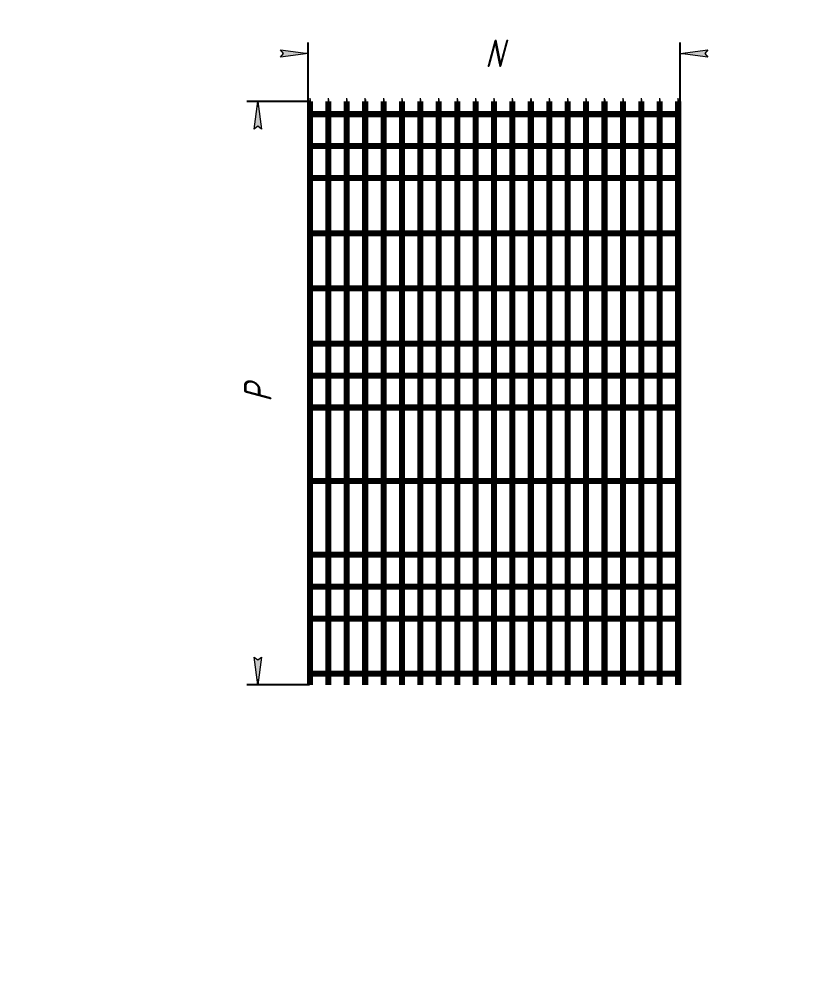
# Model space of a CAD drawing. Header units: millimetres. Extents: x 0 to 594, y 0 to 420.
# Drawn here: x 0 to 143.6, y 0 to 171.7 of the extents above; entities that cross this region are included whole.
import ezdxf

# ---------------------------------------------------------------- set-up
doc = ezdxf.new("R2010")
doc.units = ezdxf.units.MM
for name, pattern in [('K5LT_AXLED', [17.958333015441887, 13.45833301544189, -1.5, 1.5, -1.5]), ('K5LT_BASIC', [0]), ('K5LT_THIN', [0])]:
    doc.linetypes.add(name, pattern=pattern)
for name, color, linetype, true_color in [('DIM', 6, 'Continuous', 0xff00ff), ('FOR', 7, 'Continuous', 0xffffff), ('G', 3, 'Continuous', 0x00ff00), ('OSI', 2, 'Continuous', 0xffff00), ('R', 1, 'Continuous', 0xff0000)]:
    doc.layers.add(name, color=color, linetype=linetype, true_color=true_color)
doc.styles.add('KDIMTEXTSTYLE', font='GOST_AU.SHX', dxfattribs={"width": 0.96, "oblique": 15, "height": 5})
doc.dimstyles.new('KDIMSTYLE (0.07)', dxfattribs={"dimtxt": 5, "dimasz": 1, "dimexe": 2, "dimexo": 0, "dimgap": 1, "dimtad": 1, "dimlfac": 15, "dimtxsty": 'KDIMTEXTSTYLE', "dimsah": 1, "dimcen": 0, "dimdle": 1, "dimadec": 0, "dimazin": 0, "dimtfac": 0.667, "dimtmove": 0, "dimatfit": 3, "dimfxl": 1, "dimtvp": 1, "dimtolj": 1, "dimtzin": 0, "dimarcsym": 0})

# ---------------------------------------------------------------- blocks, each defined once
blk = doc.blocks.new('KDIMARROW_01')
at = {"layer": 'FOR'}
blk.add_hatch(color=0, dxfattribs=at).paths.add_polyline_path([(0, 0), (-5, 0.658262491226197), (-4.5, 5.51091059616309e-16), (-5, -0.6582624912261956)])
at = {"layer": 'R', "color": 0, "linetype": 'K5LT_THIN', "lineweight": 18}
for p, q in [((-4.5, 5.51091059616309e-16), (-5, 0.658262491226197)), ((-5, 0.658262491226197), (0, 0)), ((0, 0), (-5, -0.6582624912261956)), ((-5, -0.6582624912261956), (-4.5, 5.51091059616309e-16)), ((0, 0), (-1, 0))]:
    blk.add_line(p, q, dxfattribs=at)

msp = doc.modelspace()

# ---------------------------------------------------------------- linework, layer by layer
at = {"layer": 'G', "color": 5, "linetype": 'K5LT_BASIC', "lineweight": 60, "true_color": 0x0000ff}
for p, q in [((52.58006636319931, 156.7906808783601), (52.8333996965319, 156.7906808783601)), ((52.58006636319931, 51.12401421169318), (52.58006636319931, 156.7906808783599)), ((52.8333996965319, 51.12401421169318), (52.8333996965319, 156.7906808783599)), ((55.91339969653268, 156.7906808783601), (56.16673302986521, 156.7906808783601)), ((55.91339969653268, 51.12401421169318), (55.91339969653268, 156.7906808783599)), ((56.16673302986521, 51.12401421169318), (56.16673302986521, 156.7906808783599)), ((59.24673302986599, 156.7906808783601), (59.50006636319853, 156.7906808783601)), ((59.24673302986599, 51.12401421169318), (59.24673302986599, 156.7906808783599)), ((59.50006636319853, 51.12401421169318), (59.50006636319853, 156.7906808783599)), ((62.58006636319931, 156.7906808783601), (62.8333996965319, 156.7906808783601)), ((62.58006636319931, 51.12401421169318), (62.58006636319931, 156.7906808783599)), ((62.8333996965319, 51.12401421169318), (62.8333996965319, 156.7906808783599)), ((65.91339969653268, 51.12401421169318), (65.91339969653268, 156.7906808783599)), ((65.91339969653268, 156.7906808783601), (66.16673302986521, 156.7906808783601)), ((66.16673302986521, 51.12401421169318), (66.16673302986521, 156.7906808783599)), ((69.246733029866, 156.7906808783601), (69.50006636319853, 156.7906808783601)), ((69.246733029866, 51.12401421169318), (69.246733029866, 156.7906808783599)), ((69.50006636319853, 51.12401421169318), (69.50006636319853, 156.7906808783599)), ((72.58006636319931, 156.7906808783601), (72.8333996965319, 156.7906808783601)), ((72.58006636319931, 51.12401421169318), (72.58006636319931, 156.7906808783599)), ((72.8333996965319, 51.12401421169318), (72.8333996965319, 156.7906808783599)), ((75.91339969653268, 156.7906808783601), (76.16673302986521, 156.7906808783601)), ((75.91339969653268, 51.12401421169318), (75.91339969653268, 156.7906808783599)), ((76.16673302986521, 51.12401421169318), (76.16673302986521, 156.7906808783599)), ((79.246733029866, 156.7906808783601), (79.50006636319853, 156.7906808783601)), ((79.246733029866, 51.12401421169318), (79.246733029866, 156.7906808783599)), ((79.50006636319853, 51.12401421169318), (79.50006636319853, 156.7906808783599)), ((82.58006636319931, 156.7906808783601), (82.8333996965319, 156.7906808783601)), ((82.58006636319931, 51.12401421169318), (82.58006636319931, 156.7906808783599)), ((82.8333996965319, 51.12401421169318), (82.8333996965319, 156.7906808783599)), ((85.91339969653268, 156.7906808783601), (86.16673302986521, 156.7906808783601)), ((85.91339969653268, 51.12401421169318), (85.91339969653268, 156.7906808783599)), ((86.16673302986521, 51.12401421169318), (86.16673302986521, 156.7906808783599)), ((89.246733029866, 156.7906808783601), (89.50006636319853, 156.7906808783601)), ((89.246733029866, 51.12401421169318), (89.246733029866, 156.7906808783599)), ((89.50006636319853, 51.12401421169318), (89.50006636319853, 156.7906808783599)), ((92.58006636319931, 156.7906808783601), (92.8333996965319, 156.7906808783601)), ((92.58006636319931, 51.12401421169318), (92.58006636319931, 156.7906808783599)), ((92.8333996965319, 51.12401421169318), (92.8333996965319, 156.7906808783599)), ((95.91339969653268, 156.7906808783601), (96.16673302986521, 156.7906808783601)), ((95.91339969653268, 51.12401421169318), (95.91339969653268, 156.7906808783599)), ((96.16673302986521, 51.12401421169318), (96.16673302986521, 156.7906808783599)), ((99.246733029866, 156.7906808783601), (99.50006636319853, 156.7906808783601)), ((99.246733029866, 51.12401421169318), (99.246733029866, 156.7906808783599)), ((99.50006636319853, 51.12401421169318), (99.50006636319853, 156.7906808783599)), ((102.5800663631993, 156.7906808783601), (102.8333996965318, 156.7906808783601)), ((102.5800663631993, 51.12401421169318), (102.5800663631993, 156.7906808783599)), ((102.8333996965318, 51.12401421169318), (102.8333996965318, 156.7906808783599)), ((105.9133996965327, 156.7906808783601), (106.1667330298652, 156.7906808783601)), ((105.9133996965327, 51.12401421169318), (105.9133996965327, 156.7906808783599)), ((106.1667330298652, 51.12401421169318), (106.1667330298652, 156.7906808783599)), ((109.2467330298659, 156.7906808783601), (109.5000663631986, 156.7906808783601)), ((109.2467330298659, 51.12401421169318), (109.2467330298659, 156.7906808783599)), ((109.5000663631986, 51.12401421169318), (109.5000663631986, 156.7906808783599)), ((112.5800663631993, 156.7906808783601), (112.8333996965318, 156.7906808783601)), ((112.5800663631993, 51.12401421169318), (112.5800663631993, 156.7906808783599)), ((112.8333996965318, 51.12401421169318), (112.8333996965318, 156.7906808783599)), ((115.9133996965327, 156.7906808783601), (116.1667330298652, 156.7906808783601)), ((115.9133996965327, 51.12401421169318), (115.9133996965327, 156.7906808783599)), ((116.1667330298652, 51.12401421169318), (116.1667330298652, 156.7906808783599)), ((119.2467330298659, 156.7906808783601), (119.5000663631986, 156.7906808783601)), ((119.2467330298659, 51.12401421169318), (119.2467330298659, 156.7906808783599)), ((119.5000663631986, 51.12401421169318), (119.5000663631986, 156.7906808783599)), ((52.37339969653812, 154.6440142116931), (119.7067330298714, 154.6440142116931)), ((52.37339969653812, 154.3906808783601), (119.7067330298714, 154.3906808783601)), ((52.37339969653812, 148.8606808783598), (119.7067330298714, 148.8606808783598)), ((52.37339969653812, 148.6073475450268), (119.7067330298714, 148.6073475450268)), ((52.37339969653812, 143.0773475450265), (119.7067330298714, 143.0773475450265)), ((52.37339969653812, 142.8240142116934), (119.7067330298714, 142.8240142116934)), ((52.37339969653812, 133.0773475450265), (119.7067330298714, 133.0773475450265)), ((52.37339969653812, 132.8240142116934), (119.7067330298714, 132.8240142116934)), ((52.37339969653812, 123.0773475450265), (119.7067330298714, 123.0773475450265)), ((52.37339969653812, 122.8240142116934), (119.7067330298714, 122.8240142116934)), ((52.37339969653812, 113.0773475450265), (119.7067330298714, 113.0773475450265)), ((52.37339969653812, 112.8240142116934), (119.7067330298714, 112.8240142116934)), ((52.37339969653812, 107.2940142116931), (119.5000663631986, 107.2940142116931)), ((52.37339969653812, 107.0406808783601), (119.7067330298714, 107.0406808783601)), ((52.37339969653812, 101.5106808783598), (119.7067330298714, 101.5106808783598)), ((52.37339969653812, 101.2573475450268), (119.7067330298714, 101.2573475450268)), ((52.37339969653812, 88.17734754502646), (119.7067330298714, 88.17734754502646)), ((52.37339969653812, 87.92401421169342), (119.7067330298714, 87.92401421169342)), ((52.37339969653812, 74.84401421169314), (119.7067330298714, 74.84401421169314)), ((52.37339969653812, 74.59068087836009), (119.7067330298714, 74.59068087836009)), ((52.37339969653812, 69.06068087835979), (119.7067330298714, 69.06068087835979)), ((52.37339969653812, 68.80734754502652), (119.7067330298714, 68.80734754502652)), ((52.37339969653812, 63.27734754502647), (119.7067330298714, 63.27734754502647)), ((52.37339969653812, 63.02401421169318), (119.7067330298714, 63.02401421169318)), ((52.37339969653812, 53.27734754502647), (119.7067330298714, 53.27734754502647)), ((52.37339969653812, 53.02401421169318), (119.7067330298714, 53.02401421169318))]:
    msp.add_line(p, q, dxfattribs=at)
at = {"layer": 'OSI', "color": 30, "linetype": 'K5LT_AXLED', "lineweight": 18, "true_color": 0xff8000}
for p, q in [((52.70673302986756, 51.12401421169318), (52.70673302986756, 158.124014191825)), ((56.04006636320088, 51.12401421169318), (56.04006636320088, 158.124014191825)), ((59.37339969653419, 51.12401421169318), (59.37339969653419, 158.124014191825)), ((62.70673302986756, 51.12401421169318), (62.70673302986756, 158.124014191825)), ((66.04006636320088, 51.12401421169318), (66.04006636320088, 158.124014191825)), ((69.3733996965342, 51.12401421169318), (69.3733996965342, 158.124014191825)), ((72.70673302986756, 51.12401421169318), (72.70673302986756, 158.124014191825)), ((76.04006636320088, 51.12401421169318), (76.04006636320088, 158.124014191825)), ((79.3733996965342, 51.12401421169318), (79.3733996965342, 158.124014191825)), ((82.70673302986756, 51.12401421169318), (82.70673302986756, 158.124014191825)), ((86.04006636320088, 51.12401421169318), (86.04006636320088, 158.124014191825)), ((89.3733996965342, 51.12401421169318), (89.3733996965342, 158.124014191825)), ((92.70673302986756, 51.12401421169318), (92.70673302986756, 158.124014191825)), ((96.04006636320088, 51.12401421169318), (96.04006636320088, 158.124014191825)), ((99.3733996965342, 51.12401421169318), (99.3733996965342, 158.124014191825)), ((102.7067330298676, 51.12401421169318), (102.7067330298676, 158.124014191825)), ((106.0400663632008, 51.12401421169318), (106.0400663632008, 158.124014191825)), ((109.3733996965342, 51.12401421169318), (109.3733996965342, 158.124014191825)), ((112.7067330298676, 51.12401421169318), (112.7067330298676, 158.124014191825)), ((116.0400663632008, 51.12401421169318), (116.0400663632008, 158.124014191825)), ((119.3733996965342, 51.12401421169318), (119.3733996965342, 158.124014191825)), ((52.37339969653812, 154.5173475450269), (119.7067330298714, 154.5173475450269))]:
    msp.add_line(p, q, dxfattribs=at)

# ---------------------------------------------------------------- dimensions: what is measured, and where the dimension line sits
at = {"layer": 'DIM', "color": 7}
msp.add_linear_dim(base=(52.37339969654596, 165.4878199856205), p1=(119.7067330298753, 154.5173475450264), p2=(52.37339969654596, 154.6440142116931), location=(86.0400663632106, 165.4878199856205), text='\\H5.0;\\W0.965;\\Q15;\\H5.0;\\W0.965;\\Q15;\\Q15;N', dimstyle='KDIMSTYLE (0.07)', override={"dimexo": 0, "dimblk1": 'KDIMARROW_01', "dimblk2": 'KDIMARROW_01', "dimse1": 0, "dimse2": 0, "dimclrt": 7, "dimtolj": 1}, dxfattribs=at).render()
msp.add_linear_dim(base=(43.24048141668715, 156.7906808783562), p1=(52.58006636320323, 51.12401421169318), p2=(52.70673302986961, 156.7906808783562), angle=90, location=(43.24048141668715, 103.9573475450247), text='\\H5.0;\\W0.965;\\Q15;\\H5.0;\\W0.965;\\Q15;\\Q15;P', dimstyle='KDIMSTYLE (0.07)', override={"dimexo": 0, "dimblk1": 'KDIMARROW_01', "dimblk2": 'KDIMARROW_01', "dimse1": 0, "dimse2": 0, "dimclrt": 7, "dimtolj": 1}, dxfattribs=at).render()

doc.saveas('drawing.dxf')
